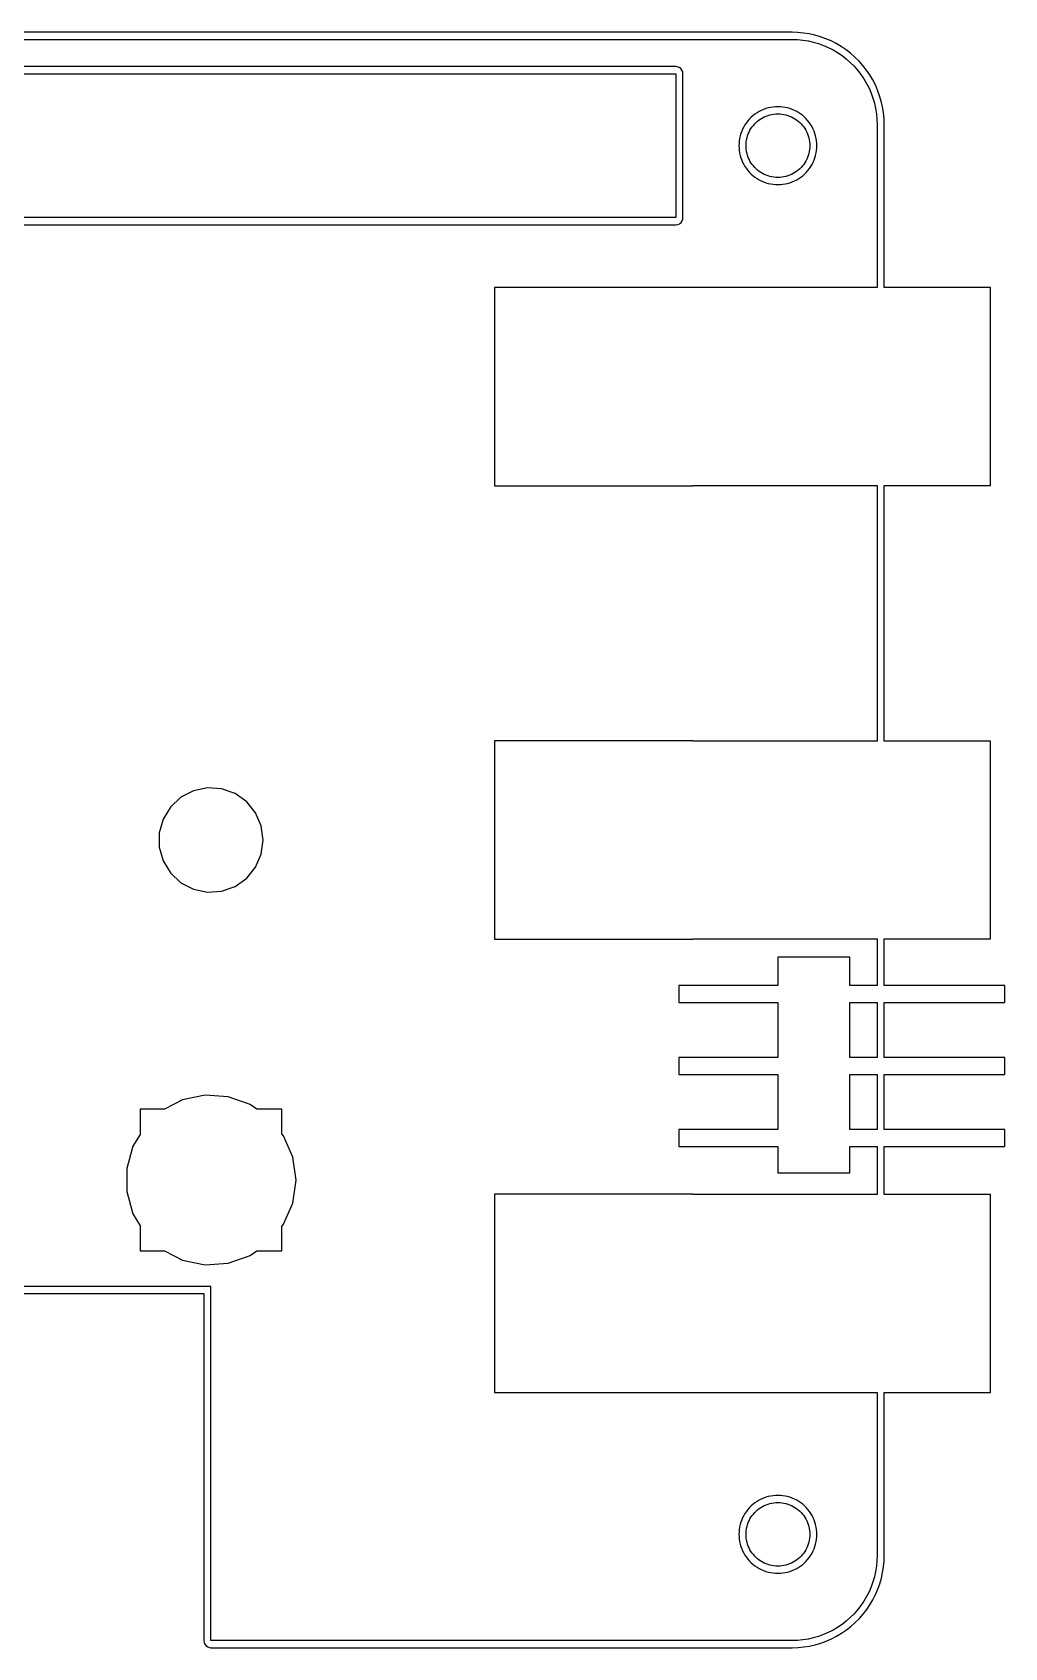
# Model space of a CAD drawing. Header units: metres. Extents: x -42.8 to 27, y -28.5 to 28.5.
# Drawn here: x -7.3 to 27, y -28.5 to 28.5 of the extents above; entities that cross this region are included whole.
import ezdxf

# ---------------------------------------------------------------- set-up
doc = ezdxf.new("R2010")
doc.units = ezdxf.units.M

msp = doc.modelspace()

# ---------------------------------------------------------------- linework, layer by layer
for p, q in [((19.5, 28.5), (-39.5079, 28.4999)), ((19.6962, 28.494), (19.5, 28.5)), ((-39.5, 28.25), (19.5, 28.25)), ((19.5, 28.25), (19.6884, 28.2441)), ((19.6884, 28.2441), (19.876, 28.2263)), ((19.8995, 28.4752), (19.6962, 28.494)), ((19.876, 28.2263), (20.0621, 28.1969)), ((20.1012, 28.4438), (19.8995, 28.4752)), ((20.0621, 28.1969), (20.2461, 28.1557)), ((20.3006, 28.3997), (20.1012, 28.4438)), ((20.2461, 28.1557), (20.427, 28.1032)), ((20.4968, 28.3432), (20.3006, 28.3997)), ((20.427, 28.1032), (20.6044, 28.0393)), ((20.6891, 28.2745), (20.4968, 28.3432)), ((20.6044, 28.0393), (20.7773, 27.9645)), ((20.8766, 28.1939), (20.6891, 28.2745)), ((20.7773, 27.9645), (20.9453, 27.8789)), ((21.0588, 28.1017), (20.8766, 28.1939)), ((21.2347, 27.9982), (21.0588, 28.1017)), ((21.4039, 27.8838), (21.2347, 27.9982)), ((20.9453, 27.8789), (21.1075, 27.783)), ((21.1075, 27.783), (21.2634, 27.677)), ((21.2634, 27.677), (21.4123, 27.5615)), ((21.5655, 27.7591), (21.4039, 27.8838)), ((21.4123, 27.5615), (21.5536, 27.4369)), ((21.5536, 27.4369), (21.6869, 27.3036)), ((21.719, 27.6244), (21.5655, 27.7591)), ((21.8637, 27.4804), (21.719, 27.6244)), ((21.9991, 27.3276), (21.8637, 27.4804)), ((15.4, 27.29), (-35.4, 27.29)), ((-35.4, 27.04), (15.4, 27.04)), ((15.4509, 27.2848), (15.4, 27.29)), ((15.4, 27.04), (15.4, 21.96)), ((15.515, 27.262), (15.4509, 27.2848)), ((15.5706, 27.2227), (15.515, 27.262)), ((15.6136, 27.1699), (15.5706, 27.2227)), ((15.6407, 27.1074), (15.6136, 27.1699)), ((15.65, 27.04), (15.6407, 27.1074)), ((15.65, 21.96), (15.65, 27.04)), ((21.6869, 27.3036), (21.8115, 27.1623)), ((21.8115, 27.1623), (21.927, 27.0134)), ((21.927, 27.0134), (22.033, 26.8575)), ((22.1246, 27.1666), (21.9991, 27.3276)), ((22.033, 26.8575), (22.1289, 26.6953)), ((22.2397, 26.998), (22.1246, 27.1666)), ((22.3441, 26.8225), (22.2397, 26.998)), ((22.4372, 26.6408), (22.3441, 26.8225)), ((22.1289, 26.6953), (22.2145, 26.5273)), ((22.2145, 26.5273), (22.2893, 26.3544)), ((22.2893, 26.3544), (22.3532, 26.177)), ((22.5188, 26.4537), (22.4372, 26.6408)), ((22.5884, 26.2617), (22.5188, 26.4537)), ((22.6458, 26.0658), (22.5884, 26.2617)), ((18.2632, 25.6609), (18.1918, 25.6124)), ((18.3376, 25.7049), (18.2632, 25.6609)), ((18.4146, 25.7441), (18.3376, 25.7049)), ((18.4938, 25.7784), (18.4146, 25.7441)), ((18.5751, 25.8077), (18.4938, 25.7784)), ((18.6581, 25.8318), (18.5751, 25.8077)), ((18.7423, 25.8506), (18.6581, 25.8318)), ((18.8277, 25.8642), (18.7423, 25.8506)), ((18.9137, 25.8723), (18.8277, 25.8642)), ((19, 25.875), (18.9137, 25.8723)), ((19.0863, 25.8723), (19, 25.875)), ((19.1723, 25.8642), (19.0863, 25.8723)), ((19.2576, 25.8506), (19.1723, 25.8642)), ((19.3419, 25.8318), (19.2576, 25.8506)), ((19.4249, 25.8077), (19.3419, 25.8318)), ((19.5062, 25.7784), (19.4249, 25.8077)), ((19.5854, 25.7441), (19.5062, 25.7784)), ((19.6624, 25.7049), (19.5854, 25.7441)), ((19.7368, 25.6609), (19.6624, 25.7049)), ((19.8082, 25.6124), (19.7368, 25.6609)), ((22.3532, 26.177), (22.4057, 25.9961)), ((22.4057, 25.9961), (22.4469, 25.8121)), ((22.4469, 25.8121), (22.4763, 25.626)), ((22.6908, 25.8667), (22.6458, 26.0658)), ((22.7233, 25.6651), (22.6908, 25.8667)), ((22.743, 25.4619), (22.7233, 25.6651)), ((17.7559, 25.0854), (17.7216, 25.0062)), ((17.7951, 25.1624), (17.7559, 25.0854)), ((17.839, 25.2368), (17.7951, 25.1624)), ((17.8876, 25.3082), (17.839, 25.2368)), ((17.9405, 25.3764), (17.8876, 25.3082)), ((17.9977, 25.4412), (17.9405, 25.3764)), ((18.0587, 25.5023), (17.9977, 25.4412)), ((18.0142, 25.0418), (18.0503, 25.1028)), ((18.0503, 25.1028), (18.0899, 25.1612)), ((18.1235, 25.5594), (18.0587, 25.5023)), ((18.0899, 25.1612), (18.1332, 25.217)), ((18.1918, 25.6124), (18.1235, 25.5594)), ((18.1332, 25.217), (18.1801, 25.2701)), ((18.1801, 25.2701), (18.2299, 25.3199)), ((18.2299, 25.3199), (18.283, 25.3667)), ((18.283, 25.3667), (18.3388, 25.41)), ((18.3388, 25.41), (18.3972, 25.4497)), ((18.3972, 25.4497), (18.4582, 25.4858)), ((18.4582, 25.4858), (18.5209, 25.5177)), ((18.5209, 25.5177), (18.5859, 25.5459)), ((18.5859, 25.5459), (18.6525, 25.5698)), ((18.6525, 25.5698), (18.7202, 25.5895)), ((18.7202, 25.5895), (18.7893, 25.6049)), ((18.7893, 25.6049), (18.859, 25.616)), ((18.859, 25.616), (18.9293, 25.6227)), ((18.9293, 25.6227), (19, 25.6249)), ((19, 25.6249), (19.0707, 25.6227)), ((19.0707, 25.6227), (19.141, 25.616)), ((19.141, 25.616), (19.2108, 25.6049)), ((19.2108, 25.6049), (19.2797, 25.5896)), ((19.2797, 25.5896), (19.3476, 25.5698)), ((19.3476, 25.5698), (19.414, 25.5459)), ((19.414, 25.5459), (19.4791, 25.5177)), ((19.4791, 25.5177), (19.5418, 25.4858)), ((19.5418, 25.4858), (19.6028, 25.4497)), ((19.6028, 25.4497), (19.6612, 25.41)), ((19.6612, 25.41), (19.717, 25.3667)), ((19.717, 25.3667), (19.7701, 25.3199)), ((19.7701, 25.3199), (19.8199, 25.2701)), ((19.8764, 25.5594), (19.8082, 25.6124)), ((19.8199, 25.2701), (19.8667, 25.217)), ((19.8667, 25.217), (19.91, 25.1612)), ((19.9412, 25.5023), (19.8764, 25.5594)), ((19.91, 25.1612), (19.9497, 25.1028)), ((20.0023, 25.4412), (19.9412, 25.5023)), ((19.9497, 25.1028), (19.9858, 25.0418)), ((20.0594, 25.3764), (20.0023, 25.4412)), ((20.1124, 25.3082), (20.0594, 25.3764)), ((20.1609, 25.2368), (20.1124, 25.3082)), ((20.2049, 25.1624), (20.1609, 25.2368)), ((20.2441, 25.0854), (20.2049, 25.1624)), ((20.2784, 25.0062), (20.2441, 25.0854)), ((22.4763, 25.626), (22.4941, 25.4384)), ((22.4941, 25.4384), (22.5, 25.25)), ((22.5, 25.25), (22.5, 19.4918)), ((22.7499, 25.2579), (22.743, 25.4619)), ((22.7499, 19.4918), (22.7499, 25.2579)), ((17.6277, 24.5863), (17.625, 24.5)), ((17.6358, 24.6723), (17.6277, 24.5863)), ((17.6494, 24.7576), (17.6358, 24.6723)), ((17.6682, 24.8419), (17.6494, 24.7576)), ((17.6923, 24.9249), (17.6682, 24.8419)), ((17.7216, 25.0062), (17.6923, 24.9249)), ((17.8751, 24.5), (17.8773, 24.5707)), ((17.8773, 24.5707), (17.884, 24.641)), ((17.884, 24.641), (17.8951, 24.7108)), ((17.8951, 24.7108), (17.9104, 24.7796)), ((17.9104, 24.7796), (17.9302, 24.8477)), ((17.9302, 24.8477), (17.9541, 24.914)), ((17.9541, 24.914), (17.9823, 24.9791)), ((17.9823, 24.9791), (18.0142, 25.0418)), ((19.9858, 25.0418), (20.0177, 24.9791)), ((20.0177, 24.9791), (20.0459, 24.914)), ((20.0459, 24.914), (20.0698, 24.8476)), ((20.0698, 24.8476), (20.0896, 24.7797)), ((20.0896, 24.7797), (20.1049, 24.7108)), ((20.1049, 24.7108), (20.116, 24.641)), ((20.116, 24.641), (20.1227, 24.5707)), ((20.1227, 24.5707), (20.1249, 24.5)), ((20.3077, 24.9249), (20.2784, 25.0062)), ((20.3318, 24.8419), (20.3077, 24.9249)), ((20.3506, 24.7576), (20.3318, 24.8419)), ((20.3642, 24.6723), (20.3506, 24.7576)), ((20.3723, 24.5863), (20.3642, 24.6723)), ((20.375, 24.5), (20.3723, 24.5863)), ((17.625, 24.5), (17.6277, 24.4137)), ((17.6277, 24.4137), (17.6358, 24.3277)), ((17.6358, 24.3277), (17.6494, 24.2423)), ((17.6494, 24.2423), (17.6682, 24.1581)), ((17.6682, 24.1581), (17.6923, 24.0751)), ((17.6923, 24.0751), (17.7216, 23.9938)), ((17.7216, 23.9938), (17.7559, 23.9146)), ((17.8773, 24.4293), (17.8751, 24.5)), ((17.884, 24.359), (17.8773, 24.4293)), ((17.8951, 24.2892), (17.884, 24.359)), ((17.9104, 24.2203), (17.8951, 24.2892)), ((17.9302, 24.1524), (17.9104, 24.2203)), ((17.9541, 24.086), (17.9302, 24.1524)), ((17.9823, 24.0209), (17.9541, 24.086)), ((18.0142, 23.9582), (17.9823, 24.0209)), ((18.0503, 23.8972), (18.0142, 23.9582)), ((19.9858, 23.9582), (19.9497, 23.8972)), ((20.0177, 24.0209), (19.9858, 23.9582)), ((20.0459, 24.0859), (20.0177, 24.0209)), ((20.0698, 24.1525), (20.0459, 24.0859)), ((20.0895, 24.2202), (20.0698, 24.1525)), ((20.1049, 24.2893), (20.0895, 24.2202)), ((20.116, 24.359), (20.1049, 24.2893)), ((20.1227, 24.4293), (20.116, 24.359)), ((20.1249, 24.5), (20.1227, 24.4293)), ((20.2441, 23.9146), (20.2784, 23.9938)), ((20.2784, 23.9938), (20.3077, 24.0751)), ((20.3077, 24.0751), (20.3318, 24.1581)), ((20.3318, 24.1581), (20.3506, 24.2423)), ((20.3506, 24.2423), (20.3642, 24.3277)), ((20.3642, 24.3277), (20.3723, 24.4137)), ((20.3723, 24.4137), (20.375, 24.5)), ((17.7559, 23.9146), (17.7951, 23.8376)), ((17.7951, 23.8376), (17.839, 23.7632)), ((17.839, 23.7632), (17.8876, 23.6918)), ((17.8876, 23.6918), (17.9405, 23.6235)), ((17.9405, 23.6235), (17.9977, 23.5587)), ((17.9977, 23.5587), (18.0587, 23.4977)), ((18.0899, 23.8388), (18.0503, 23.8972)), ((18.0587, 23.4977), (18.1235, 23.4405)), ((18.1332, 23.783), (18.0899, 23.8388)), ((18.1235, 23.4405), (18.1918, 23.3876)), ((18.1801, 23.7299), (18.1332, 23.783)), ((18.2299, 23.6801), (18.1801, 23.7299)), ((18.1918, 23.3876), (18.2632, 23.339)), ((18.283, 23.6332), (18.2299, 23.6801)), ((18.3388, 23.5899), (18.283, 23.6332)), ((18.3972, 23.5503), (18.3388, 23.5899)), ((18.4582, 23.5142), (18.3972, 23.5503)), ((18.5209, 23.4823), (18.4582, 23.5142)), ((18.586, 23.4541), (18.5209, 23.4823)), ((18.6524, 23.4302), (18.586, 23.4541)), ((18.7203, 23.4104), (18.6524, 23.4302)), ((18.7892, 23.3951), (18.7203, 23.4104)), ((18.859, 23.384), (18.7892, 23.3951)), ((18.9293, 23.3773), (18.859, 23.384)), ((19, 23.3751), (18.9293, 23.3773)), ((19.0707, 23.3773), (19, 23.3751)), ((19.141, 23.384), (19.0707, 23.3773)), ((19.2108, 23.3951), (19.141, 23.384)), ((19.2796, 23.4104), (19.2108, 23.3951)), ((19.3477, 23.4302), (19.2796, 23.4104)), ((19.414, 23.4541), (19.3477, 23.4302)), ((19.4791, 23.4823), (19.414, 23.4541)), ((19.5418, 23.5142), (19.4791, 23.4823)), ((19.6028, 23.5503), (19.5418, 23.5142)), ((19.6612, 23.5899), (19.6028, 23.5503)), ((19.717, 23.6332), (19.6612, 23.5899)), ((19.7701, 23.6801), (19.717, 23.6332)), ((19.7368, 23.339), (19.8082, 23.3876)), ((19.8199, 23.7299), (19.7701, 23.6801)), ((19.8082, 23.3876), (19.8764, 23.4405)), ((19.8667, 23.783), (19.8199, 23.7299)), ((19.91, 23.8388), (19.8667, 23.783)), ((19.8764, 23.4405), (19.9412, 23.4977)), ((19.9497, 23.8972), (19.91, 23.8388)), ((19.9412, 23.4977), (20.0023, 23.5587)), ((20.0023, 23.5587), (20.0594, 23.6235)), ((20.0594, 23.6235), (20.1124, 23.6918)), ((20.1124, 23.6918), (20.1609, 23.7632)), ((20.1609, 23.7632), (20.2049, 23.8376)), ((20.2049, 23.8376), (20.2441, 23.9146)), ((18.2632, 23.339), (18.3376, 23.2951)), ((18.3376, 23.2951), (18.4146, 23.2559)), ((18.4146, 23.2559), (18.4938, 23.2216)), ((18.4938, 23.2216), (18.5751, 23.1923)), ((18.5751, 23.1923), (18.6581, 23.1682)), ((18.6581, 23.1682), (18.7423, 23.1494)), ((18.7423, 23.1494), (18.8277, 23.1358)), ((18.8277, 23.1358), (18.9137, 23.1277)), ((18.9137, 23.1277), (19, 23.125)), ((19, 23.125), (19.0863, 23.1277)), ((19.0863, 23.1277), (19.1723, 23.1358)), ((19.1723, 23.1358), (19.2576, 23.1494)), ((19.2576, 23.1494), (19.3419, 23.1682)), ((19.3419, 23.1682), (19.4249, 23.1923)), ((19.4249, 23.1923), (19.5062, 23.2216)), ((19.5062, 23.2216), (19.5854, 23.2559)), ((19.5854, 23.2559), (19.6624, 23.2951)), ((19.6624, 23.2951), (19.7368, 23.339)), ((15.4, 21.96), (-35.4, 21.96)), ((-35.4, 21.71), (15.4, 21.71)), ((15.4, 21.71), (15.4674, 21.7193)), ((15.4674, 21.7193), (15.5299, 21.7464)), ((15.5299, 21.7464), (15.5827, 21.7894)), ((15.5827, 21.7894), (15.622, 21.845)), ((15.622, 21.845), (15.6448, 21.9091)), ((15.6448, 21.9091), (15.65, 21.96)), ((16, 19.5), (9, 19.5)), ((9, 19.5), (9, 12.5)), ((16, 19.4918), (16, 19.5)), ((22.5, 19.4918), (16, 19.4918)), ((26.5, 19.4918), (22.7499, 19.4918)), ((26.5, 12.5081), (26.5, 19.4918)), ((9, 12.5), (16, 12.5)), ((16, 12.5), (16, 12.5081)), ((16, 12.5081), (22.5, 12.5081)), ((22.5, 12.5081), (22.5, 3.49184)), ((22.7499, 3.49184), (22.7499, 12.5081)), ((22.7499, 12.5081), (26.5, 12.5081)), ((16, 3.5), (9, 3.5)), ((9, 3.5), (9, -3.5)), ((16, 3.49184), (16, 3.5)), ((22.5, 3.49184), (16, 3.49184)), ((26.5, 3.49184), (22.7499, 3.49184)), ((26.5, -3.49184), (26.5, 3.49184)), ((-1.61784, 1.73846), (-2.06396, 1.50731)), ((-1.1259, 1.8407), (-1.61784, 1.73846)), ((-0.62462, 1.8064), (-1.1259, 1.8407)), ((-0.15117, 1.63814), (-0.62462, 1.8064)), ((-2.43118, 1.16435), (-2.69225, 0.73505)), ((-2.06396, 1.50731), (-2.43118, 1.16435)), ((0.25931, 1.34839), (-0.15117, 1.63814)), ((0.5764, 0.95862), (0.25931, 1.34839)), ((-2.69225, 0.73505), (-2.8278, 0.25122)), ((0.77658, 0.49777), (0.5764, 0.95862)), ((-2.8278, 0.25122), (-2.8278, -0.25122)), ((0.84499, 0), (0.77658, 0.49777)), ((0.77658, -0.49777), (0.84499, 0)), ((-2.8278, -0.25122), (-2.69225, -0.73505)), ((0.5764, -0.95862), (0.77658, -0.49777)), ((-2.69225, -0.73505), (-2.43118, -1.16435)), ((0.25931, -1.34839), (0.5764, -0.95862)), ((-2.43118, -1.16435), (-2.06396, -1.50731)), ((-2.06396, -1.50731), (-1.61784, -1.73846)), ((-0.62462, -1.8064), (-0.15117, -1.63814)), ((-0.15117, -1.63814), (0.25931, -1.34839)), ((-1.61784, -1.73846), (-1.1259, -1.8407)), ((-1.1259, -1.8407), (-0.62462, -1.8064)), ((9, -3.5), (16, -3.5)), ((16, -3.5), (16, -3.49184)), ((16, -3.49184), (22.5, -3.49184)), ((22.5, -3.49184), (22.5, -5.13499)), ((22.75, -5.13499), (22.75, -3.49184)), ((22.75, -3.49184), (26.5, -3.49184)), ((21.54, -4.12999), (19, -4.12999)), ((19, -4.12999), (19, -5.13499)), ((21.54, -5.13499), (21.54, -4.12999)), ((19, -5.13499), (15.5, -5.13499)), ((15.5, -5.13499), (15.5, -5.735)), ((22.5, -5.13499), (21.54, -5.13499)), ((27, -5.13499), (22.75, -5.13499)), ((27, -5.735), (27, -5.13499)), ((15.5, -5.735), (19, -5.735)), ((19, -5.735), (19, -7.67499)), ((21.54, -7.67499), (21.54, -5.735)), ((21.54, -5.735), (22.5, -5.735)), ((22.5, -5.735), (22.5, -7.67499)), ((22.75, -7.67499), (22.75, -5.735)), ((22.75, -5.735), (27, -5.735)), ((19, -7.67499), (15.5, -7.67499)), ((15.5, -7.67499), (15.5, -8.27499)), ((22.5, -7.67499), (21.54, -7.67499)), ((27, -7.67499), (22.75, -7.67499)), ((27, -8.27499), (27, -7.67499)), ((15.5, -8.27499), (19, -8.27499)), ((19, -8.27499), (19, -10.215)), ((21.54, -10.215), (21.54, -8.27499)), ((21.54, -8.27499), (22.5, -8.27499)), ((22.5, -8.27499), (22.5, -10.215)), ((22.75, -10.215), (22.75, -8.27499)), ((22.75, -8.27499), (27, -8.27499)), ((-1.20473, -9.00699), (-2.00464, -9.1732)), ((-0.38962, -9.06274), (-1.20473, -9.00699)), ((0.38019, -9.33633), (-0.38962, -9.06274)), ((-2.6353, -9.5), (-3.5, -9.5)), ((-3.5, -9.5), (-3.5, -10.391)), ((-2.00464, -9.1732), (-2.6353, -9.5)), ((0.61204, -9.5), (0.38019, -9.33633)), ((1.5, -9.5), (0.61204, -9.5)), ((1.5, -10.3635), (1.5, -9.5)), ((19, -10.215), (15.5, -10.215)), ((15.5, -10.215), (15.5, -10.815)), ((22.5, -10.215), (21.54, -10.215)), ((27, -10.215), (22.75, -10.215)), ((27, -10.815), (27, -10.215)), ((-3.75163, -10.8048), (-3.97205, -11.5915)), ((-3.5, -10.391), (-3.75163, -10.8048)), ((1.56325, -10.4412), (1.5, -10.3635)), ((1.88875, -11.1906), (1.56325, -10.4412)), ((15.5, -10.815), (19, -10.815)), ((19, -10.815), (19, -11.75)), ((21.54, -11.75), (21.54, -10.815)), ((21.54, -10.815), (22.5, -10.815)), ((22.5, -10.815), (22.5, -12.5081)), ((22.75, -12.5081), (22.75, -10.815)), ((22.75, -10.815), (27, -10.815)), ((2, -12), (1.88875, -11.1906)), ((-3.97205, -11.5915), (-3.97205, -12.4085)), ((19, -11.75), (21.54, -11.75)), ((-3.97205, -12.4085), (-3.75163, -13.1952)), ((1.88875, -12.8094), (2, -12)), ((16, -12.5), (9, -12.5)), ((9, -12.5), (9, -19.5)), ((16, -12.5081), (16, -12.5)), ((22.5, -12.5081), (16, -12.5081)), ((26.5, -12.5081), (22.75, -12.5081)), ((26.5, -19.4918), (26.5, -12.5081)), ((1.56325, -13.5587), (1.88875, -12.8094)), ((-3.75163, -13.1952), (-3.5, -13.609)), ((-3.5, -13.609), (-3.5, -14.5)), ((1.5, -13.6365), (1.56325, -13.5587)), ((1.5, -14.5), (1.5, -13.6365)), ((-3.5, -14.5), (-2.63527, -14.5)), ((-2.63527, -14.5), (-2.00464, -14.8268)), ((-0.38962, -14.9372), (0.38019, -14.6637)), ((0.38019, -14.6637), (0.61203, -14.5)), ((0.61203, -14.5), (1.5, -14.5)), ((-2.00464, -14.8268), (-1.20473, -14.993)), ((-1.20473, -14.993), (-0.38962, -14.9372)), ((-1, -15.75), (-30, -15.75)), ((-1, -28.25), (-1, -15.75)), ((-29.75, -16), (-1.25, -16)), ((-1.25, -16), (-1.25, -28.25)), ((9, -19.5), (16, -19.5)), ((16, -19.5), (16, -19.4918)), ((16, -19.4918), (22.5, -19.4918)), ((22.5, -19.4918), (22.5, -25.25)), ((22.75, -25.25), (22.75, -19.4918)), ((22.75, -19.4918), (26.5, -19.4918)), ((18.2632, -23.339), (18.1918, -23.3876)), ((18.3376, -23.2951), (18.2632, -23.339)), ((18.4146, -23.2559), (18.3376, -23.2951)), ((18.4938, -23.2216), (18.4146, -23.2559)), ((18.5751, -23.1923), (18.4938, -23.2216)), ((18.6581, -23.1682), (18.5751, -23.1923)), ((18.7423, -23.1494), (18.6581, -23.1682)), ((18.8277, -23.1358), (18.7423, -23.1494)), ((18.9137, -23.1277), (18.8277, -23.1358)), ((19, -23.125), (18.9137, -23.1277)), ((19.0863, -23.1277), (19, -23.125)), ((19.1723, -23.1358), (19.0863, -23.1277)), ((19.2576, -23.1494), (19.1723, -23.1358)), ((19.3419, -23.1682), (19.2576, -23.1494)), ((19.4249, -23.1923), (19.3419, -23.1682)), ((19.5062, -23.2216), (19.4249, -23.1923)), ((19.5854, -23.2559), (19.5062, -23.2216)), ((19.6624, -23.2951), (19.5854, -23.2559)), ((19.7368, -23.339), (19.6624, -23.2951)), ((19.8082, -23.3876), (19.7368, -23.339)), ((17.7559, -23.9146), (17.7216, -23.9938)), ((17.7951, -23.8376), (17.7559, -23.9146)), ((17.839, -23.7632), (17.7951, -23.8376)), ((17.8876, -23.6918), (17.839, -23.7632)), ((17.9405, -23.6235), (17.8876, -23.6918)), ((17.9977, -23.5587), (17.9405, -23.6235)), ((18.0587, -23.4977), (17.9977, -23.5587)), ((18.0142, -23.9582), (18.0503, -23.8972)), ((18.0503, -23.8972), (18.0899, -23.8388)), ((18.1235, -23.4405), (18.0587, -23.4977)), ((18.0899, -23.8388), (18.1332, -23.783)), ((18.1918, -23.3876), (18.1235, -23.4405)), ((18.1332, -23.783), (18.1801, -23.7299)), ((18.1801, -23.7299), (18.2299, -23.6801)), ((18.2299, -23.6801), (18.283, -23.6332)), ((18.283, -23.6332), (18.3388, -23.5899)), ((18.3388, -23.5899), (18.3972, -23.5503)), ((18.3972, -23.5503), (18.4582, -23.5142)), ((18.4582, -23.5142), (18.5209, -23.4823)), ((18.5209, -23.4823), (18.586, -23.4541)), ((18.586, -23.4541), (18.6524, -23.4302)), ((18.6524, -23.4302), (18.7203, -23.4104)), ((18.7203, -23.4104), (18.7892, -23.3951)), ((18.7892, -23.3951), (18.859, -23.384)), ((18.859, -23.384), (18.9293, -23.3773)), ((18.9293, -23.3773), (19, -23.3751)), ((19, -23.3751), (19.0707, -23.3773)), ((19.0707, -23.3773), (19.141, -23.384)), ((19.141, -23.384), (19.2108, -23.3951)), ((19.2108, -23.3951), (19.2796, -23.4104)), ((19.2796, -23.4104), (19.3477, -23.4302)), ((19.3477, -23.4302), (19.414, -23.4541)), ((19.414, -23.4541), (19.4791, -23.4823)), ((19.4791, -23.4823), (19.5418, -23.5142)), ((19.5418, -23.5142), (19.6028, -23.5503)), ((19.6028, -23.5503), (19.6612, -23.5899)), ((19.6612, -23.5899), (19.717, -23.6332)), ((19.717, -23.6332), (19.7701, -23.6801)), ((19.7701, -23.6801), (19.8199, -23.7299)), ((19.8764, -23.4405), (19.8082, -23.3876)), ((19.8199, -23.7299), (19.8667, -23.783)), ((19.8667, -23.783), (19.91, -23.8388)), ((19.9412, -23.4977), (19.8764, -23.4405)), ((19.91, -23.8388), (19.9497, -23.8972)), ((20.0023, -23.5587), (19.9412, -23.4977)), ((19.9497, -23.8972), (19.9858, -23.9582)), ((20.0594, -23.6235), (20.0023, -23.5587)), ((20.1124, -23.6918), (20.0594, -23.6235)), ((20.1609, -23.7632), (20.1124, -23.6918)), ((20.2049, -23.8376), (20.1609, -23.7632)), ((20.2441, -23.9146), (20.2049, -23.8376)), ((20.2784, -23.9938), (20.2441, -23.9146)), ((17.6277, -24.4137), (17.625, -24.5)), ((17.625, -24.5), (17.6277, -24.5863)), ((17.6358, -24.3277), (17.6277, -24.4137)), ((17.6494, -24.2423), (17.6358, -24.3277)), ((17.6682, -24.1581), (17.6494, -24.2423)), ((17.6923, -24.0751), (17.6682, -24.1581)), ((17.7216, -23.9938), (17.6923, -24.0751)), ((17.8751, -24.5), (17.8773, -24.4293)), ((17.8773, -24.5707), (17.8751, -24.5)), ((17.8773, -24.4293), (17.884, -24.359)), ((17.884, -24.359), (17.8951, -24.2892)), ((17.8951, -24.2892), (17.9104, -24.2203)), ((17.9104, -24.2203), (17.9302, -24.1524)), ((17.9302, -24.1524), (17.9541, -24.086)), ((17.9541, -24.086), (17.9823, -24.0209)), ((17.9823, -24.0209), (18.0142, -23.9582)), ((19.9858, -23.9582), (20.0177, -24.0209)), ((20.0177, -24.0209), (20.0459, -24.0859)), ((20.0459, -24.0859), (20.0698, -24.1525)), ((20.0698, -24.1525), (20.0895, -24.2202)), ((20.0895, -24.2202), (20.1049, -24.2893)), ((20.1049, -24.2893), (20.116, -24.359)), ((20.116, -24.359), (20.1227, -24.4293)), ((20.1227, -24.4293), (20.1249, -24.5)), ((20.1249, -24.5), (20.1227, -24.5707)), ((20.3077, -24.0751), (20.2784, -23.9938)), ((20.3318, -24.1581), (20.3077, -24.0751)), ((20.3506, -24.2423), (20.3318, -24.1581)), ((20.3642, -24.3277), (20.3506, -24.2423)), ((20.3723, -24.4137), (20.3642, -24.3277)), ((20.375, -24.5), (20.3723, -24.4137)), ((20.3723, -24.5863), (20.375, -24.5)), ((17.6277, -24.5863), (17.6358, -24.6723)), ((17.6358, -24.6723), (17.6494, -24.7576)), ((17.6494, -24.7576), (17.6682, -24.8419)), ((17.6682, -24.8419), (17.6923, -24.9249)), ((17.6923, -24.9249), (17.7216, -25.0062)), ((17.7216, -25.0062), (17.7559, -25.0854)), ((17.884, -24.641), (17.8773, -24.5707)), ((17.8951, -24.7108), (17.884, -24.641)), ((17.9104, -24.7796), (17.8951, -24.7108)), ((17.9302, -24.8477), (17.9104, -24.7796)), ((17.9541, -24.914), (17.9302, -24.8477)), ((17.9823, -24.9791), (17.9541, -24.914)), ((18.0142, -25.0418), (17.9823, -24.9791)), ((18.0503, -25.1028), (18.0142, -25.0418)), ((19.9858, -25.0418), (19.9497, -25.1028)), ((20.0177, -24.9791), (19.9858, -25.0418)), ((20.0459, -24.914), (20.0177, -24.9791)), ((20.0698, -24.8476), (20.0459, -24.914)), ((20.0896, -24.7797), (20.0698, -24.8476)), ((20.1049, -24.7108), (20.0896, -24.7797)), ((20.116, -24.641), (20.1049, -24.7108)), ((20.1227, -24.5707), (20.116, -24.641)), ((20.2441, -25.0854), (20.2784, -25.0062)), ((20.2784, -25.0062), (20.3077, -24.9249)), ((20.3077, -24.9249), (20.3318, -24.8419)), ((20.3318, -24.8419), (20.3506, -24.7576)), ((20.3506, -24.7576), (20.3642, -24.6723)), ((20.3642, -24.6723), (20.3723, -24.5863)), ((17.7559, -25.0854), (17.7951, -25.1624)), ((17.7951, -25.1624), (17.839, -25.2368)), ((17.839, -25.2368), (17.8876, -25.3082)), ((17.8876, -25.3082), (17.9405, -25.3764)), ((17.9405, -25.3764), (17.9977, -25.4412)), ((17.9977, -25.4412), (18.0587, -25.5023)), ((18.0899, -25.1612), (18.0503, -25.1028)), ((18.0587, -25.5023), (18.1235, -25.5594)), ((18.1332, -25.217), (18.0899, -25.1612)), ((18.1235, -25.5594), (18.1918, -25.6124)), ((18.1801, -25.2701), (18.1332, -25.217)), ((18.2299, -25.3199), (18.1801, -25.2701)), ((18.1918, -25.6124), (18.2632, -25.6609)), ((18.283, -25.3667), (18.2299, -25.3199)), ((18.3388, -25.41), (18.283, -25.3667)), ((18.3972, -25.4497), (18.3388, -25.41)), ((18.4582, -25.4858), (18.3972, -25.4497)), ((18.5209, -25.5177), (18.4582, -25.4858)), ((18.5859, -25.5459), (18.5209, -25.5177)), ((18.6525, -25.5698), (18.5859, -25.5459)), ((18.7202, -25.5895), (18.6525, -25.5698)), ((18.7893, -25.6049), (18.7202, -25.5895)), ((18.859, -25.616), (18.7893, -25.6049)), ((18.9293, -25.6227), (18.859, -25.616)), ((19, -25.6249), (18.9293, -25.6227)), ((19.0707, -25.6227), (19, -25.6249)), ((19.141, -25.616), (19.0707, -25.6227)), ((19.2108, -25.6049), (19.141, -25.616)), ((19.2797, -25.5896), (19.2108, -25.6049)), ((19.3476, -25.5698), (19.2797, -25.5896)), ((19.414, -25.5459), (19.3476, -25.5698)), ((19.4791, -25.5177), (19.414, -25.5459)), ((19.5418, -25.4858), (19.4791, -25.5177)), ((19.6028, -25.4497), (19.5418, -25.4858)), ((19.6612, -25.41), (19.6028, -25.4497)), ((19.717, -25.3667), (19.6612, -25.41)), ((19.7701, -25.3199), (19.717, -25.3667)), ((19.7368, -25.6609), (19.8082, -25.6124)), ((19.8199, -25.2701), (19.7701, -25.3199)), ((19.8082, -25.6124), (19.8764, -25.5594)), ((19.8667, -25.217), (19.8199, -25.2701)), ((19.91, -25.1612), (19.8667, -25.217)), ((19.8764, -25.5594), (19.9412, -25.5023)), ((19.9497, -25.1028), (19.91, -25.1612)), ((19.9412, -25.5023), (20.0023, -25.4412)), ((20.0023, -25.4412), (20.0594, -25.3764)), ((20.0594, -25.3764), (20.1124, -25.3082)), ((20.1124, -25.3082), (20.1609, -25.2368)), ((20.1609, -25.2368), (20.2049, -25.1624)), ((20.2049, -25.1624), (20.2441, -25.0854)), ((22.4763, -25.626), (22.4469, -25.8121)), ((22.4941, -25.4384), (22.4763, -25.626)), ((22.5, -25.25), (22.4941, -25.4384)), ((22.6938, -25.8512), (22.7252, -25.6495)), ((22.7252, -25.6495), (22.744, -25.4462)), ((22.744, -25.4462), (22.75, -25.25)), ((18.2632, -25.6609), (18.3376, -25.7049)), ((18.3376, -25.7049), (18.4146, -25.7441)), ((18.4146, -25.7441), (18.4938, -25.7784)), ((18.4938, -25.7784), (18.5751, -25.8077)), ((18.5751, -25.8077), (18.6581, -25.8318)), ((18.6581, -25.8318), (18.7423, -25.8506)), ((18.7423, -25.8506), (18.8277, -25.8642)), ((18.8277, -25.8642), (18.9137, -25.8723)), ((18.9137, -25.8723), (19, -25.875)), ((19, -25.875), (19.0863, -25.8723)), ((19.0863, -25.8723), (19.1723, -25.8642)), ((19.1723, -25.8642), (19.2576, -25.8506)), ((19.2576, -25.8506), (19.3419, -25.8318)), ((19.3419, -25.8318), (19.4249, -25.8077)), ((19.4249, -25.8077), (19.5062, -25.7784)), ((19.5062, -25.7784), (19.5854, -25.7441)), ((19.5854, -25.7441), (19.6624, -25.7049)), ((19.6624, -25.7049), (19.7368, -25.6609)), ((22.3532, -26.177), (22.2893, -26.3544)), ((22.4057, -25.9961), (22.3532, -26.177)), ((22.4469, -25.8121), (22.4057, -25.9961)), ((22.5932, -26.2468), (22.6497, -26.0506)), ((22.6497, -26.0506), (22.6938, -25.8512)), ((22.1289, -26.6953), (22.033, -26.8575)), ((22.2145, -26.5273), (22.1289, -26.6953)), ((22.2893, -26.3544), (22.2145, -26.5273)), ((22.3517, -26.8087), (22.4439, -26.6266)), ((22.4439, -26.6266), (22.5245, -26.4391)), ((22.5245, -26.4391), (22.5932, -26.2468)), ((21.6869, -27.3036), (21.5536, -27.4369)), ((21.8115, -27.1623), (21.6869, -27.3036)), ((21.927, -27.0134), (21.8115, -27.1623)), ((21.8744, -27.469), (22.0091, -27.3155)), ((22.033, -26.8575), (21.927, -27.0134)), ((22.0091, -27.3155), (22.1338, -27.1539)), ((22.1338, -27.1539), (22.2482, -26.9847)), ((22.2482, -26.9847), (22.3517, -26.8087)), ((20.9453, -27.8789), (20.7773, -27.9645)), ((21.1075, -27.783), (20.9453, -27.8789)), ((21.2634, -27.677), (21.1075, -27.783)), ((21.248, -27.9897), (21.4166, -27.8746)), ((21.4123, -27.5615), (21.2634, -27.677)), ((21.5536, -27.4369), (21.4123, -27.5615)), ((21.4166, -27.8746), (21.5776, -27.7491)), ((21.5776, -27.7491), (21.7304, -27.6137)), ((21.7304, -27.6137), (21.8744, -27.469)), ((-1.25, -28.25), (-1.24072, -28.3174)), ((-1.24072, -28.3174), (-1.21361, -28.3799)), ((-1.21361, -28.3799), (-1.17064, -28.4327)), ((-1.17064, -28.4327), (-1.11502, -28.472)), ((-1.11502, -28.472), (-1.05086, -28.4948)), ((-1.05086, -28.4948), (-1, -28.5)), ((19.5, -28.25), (-1, -28.25)), ((-1, -28.5), (19.5079, -28.4999)), ((19.6884, -28.2441), (19.5, -28.25)), ((19.5079, -28.4999), (19.7119, -28.493)), ((19.876, -28.2263), (19.6884, -28.2441)), ((19.7119, -28.493), (19.9151, -28.4733)), ((20.0621, -28.1969), (19.876, -28.2263)), ((19.9151, -28.4733), (20.1167, -28.4408)), ((20.2461, -28.1557), (20.0621, -28.1969)), ((20.1167, -28.4408), (20.3158, -28.3958)), ((20.427, -28.1032), (20.2461, -28.1557)), ((20.3158, -28.3958), (20.5117, -28.3384)), ((20.6044, -28.0393), (20.427, -28.1032)), ((20.5117, -28.3384), (20.7037, -28.2688)), ((20.7773, -27.9645), (20.6044, -28.0393)), ((20.7037, -28.2688), (20.8908, -28.1872)), ((20.8908, -28.1872), (21.0725, -28.0941)), ((21.0725, -28.0941), (21.248, -27.9897))]:
    msp.add_line(p, q)

doc.saveas('drawing.dxf')
